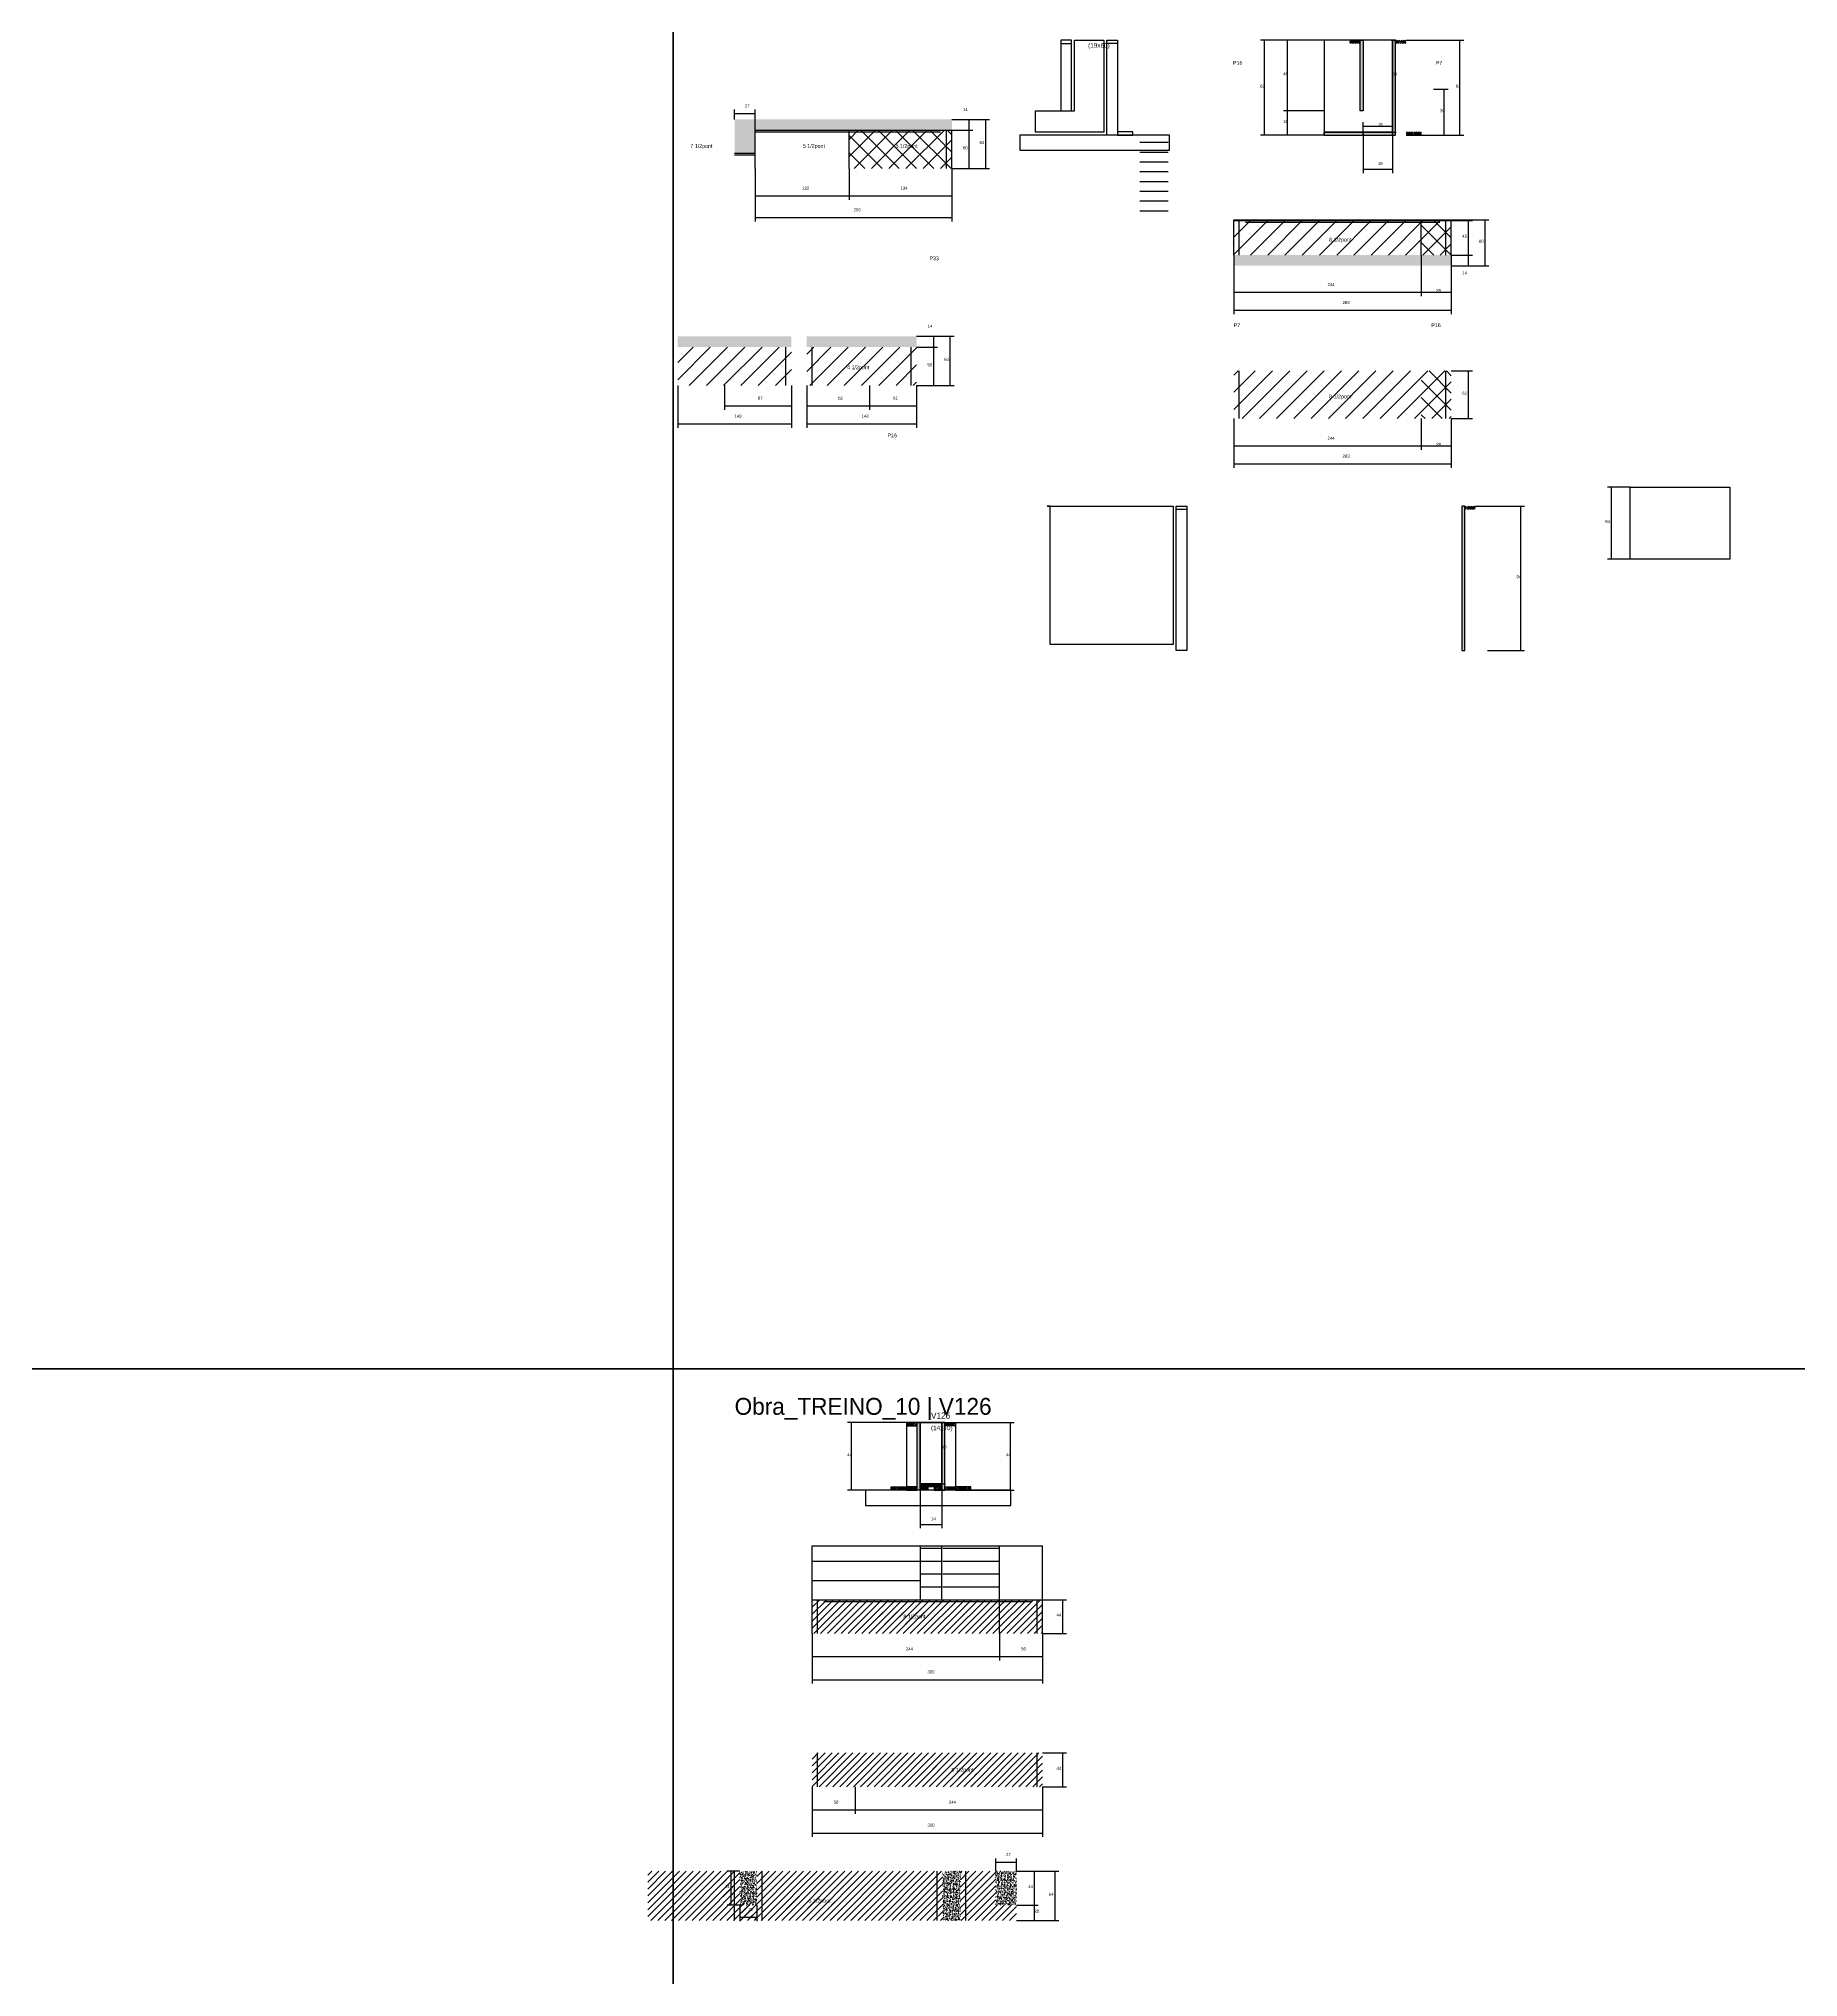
# Model space of a CAD drawing. Header units: metres. Extents: x -41 to 34800, y -36000 to 1848.
# Drawn here: x 10774 to 13065, y -15192 to -12668 of the extents above; entities that cross this region are included whole.
import ezdxf

# ---------------------------------------------------------------- set-up
doc = ezdxf.new("R2010")
doc.units = ezdxf.units.M
for name, color, linetype in [('CELL_BORDER', 8, 'Continuous'), ('CONCRETO', 251, 'Continuous'), ('COTA', 4, 'Continuous'), ('Cota Seção (2x)', 4, 'Continuous'), ('Hachura', 253, 'Continuous'), ('LABEL_ID', 3, 'Continuous'), ('Madeira', 126, 'Continuous'), ('NOMENCLATURA', 7, 'Continuous'), ('Painéis', 200, 'Continuous'), ('REAPROVEITAMENTO', 251, 'Continuous'), ('SARR_2.2x7', 40, 'Continuous'), ('Texto Seção', 7, 'Continuous')]:
    doc.layers.add(name, color=color, linetype=linetype)

msp = doc.modelspace()

# ---------------------------------------------------------------- hatches: boundary and pattern name
at = {"layer": 'COTA'}
h = msp.add_hatch(dxfattribs=at)
h.set_pattern_fill('AR-CONC', scale=0.03)
h.paths.add_polyline_path([(11680, -12773.4), (11680, -12817.4), (11680, -12817.4), (11707, -12817.4), (11707, -12817.4), (11707, -12787.4), (11707, -12787.4), (11963, -12787.4), (11963, -12787.4), (11963, -12773.4), (11963, -12773.4), (11680, -12773.4)])
h = msp.add_hatch(dxfattribs=at)
h.set_pattern_fill('AR-CONC', scale=0.03)
h.paths.add_polyline_path([(12613.3, -12964), (12330.3, -12964), (12330.3, -12964), (12330.3, -12950), (12330.3, -12950), (12613.3, -12950), (12613.3, -12950), (12613.3, -12964)])
h = msp.add_hatch(dxfattribs=at)
h.set_pattern_fill('AR-CONC', scale=0.03)
h.paths.add_polyline_path([(11753.9, -13069.8), (11753.9, -13055.8), (11753.9, -13055.8), (11605.9, -13055.8), (11605.9, -13055.8), (11605.9, -13069.8), (11605.9, -13069.8), (11753.9, -13069.8)])
h = msp.add_hatch(dxfattribs=at)
h.set_pattern_fill('AR-CONC', scale=0.03)
h.paths.add_polyline_path([(11916.9, -13069.8), (11916.9, -13055.8), (11916.9, -13055.8), (11773.9, -13055.8), (11773.9, -13055.8), (11773.9, -13069.8), (11773.9, -13069.8), (11916.9, -13069.8)])
h = msp.add_hatch(dxfattribs=at)
h.set_pattern_fill('AR-CONC', scale=0.03)
h.paths.add_polyline_path([(11687, -15098.3), (11709, -15098.3), (11709, -15098.3), (11709, -15054.3), (11709, -15054.3), (11687, -15054.3), (11687, -15054.3), (11687, -15098.3)])
h = msp.add_hatch(dxfattribs=at)
h.set_pattern_fill('AR-CONC', scale=0.03)
h.paths.add_polyline_path([(11951, -15118.3), (11974, -15118.3), (11974, -15054.3), (11951, -15054.3)])
h = msp.add_hatch(dxfattribs=at)
h.set_pattern_fill('AR-CONC', scale=0.03)
h.paths.add_polyline_path([(12047, -15054.3), (12020, -15054.3), (12020, -15098.3), (12047, -15098.3)])
at = {"layer": 'Hachura'}
h = msp.add_hatch(dxfattribs=at)
h.set_pattern_fill('ANSI31', scale=0.5)
h.paths.add_polyline_path([(12494.7, -12674.4), (12494.7, -12670), (12494.7, -12670), (12480.7, -12670), (12480.7, -12670), (12480.7, -12674.4), (12480.7, -12674.4), (12494.7, -12674.4)])
h = msp.add_hatch(color=8, dxfattribs=at)
h.dxf.hatch_style = 1
h.paths.add_polyline_path([(12494.7, -12762), (12498.7, -12762), (12498.7, -12762), (12498.7, -12670.3), (12498.7, -12670.3), (12494.7, -12670.3), (12494.7, -12670.3), (12494.7, -12762)])
h = msp.add_hatch(color=8, dxfattribs=at)
h.dxf.hatch_style = 1
h.paths.add_polyline_path([(12536.7, -12794), (12540.7, -12794), (12540.7, -12794), (12540.7, -12670), (12540.7, -12670), (12536.7, -12670), (12536.7, -12670), (12536.7, -12794)])
h = msp.add_hatch(dxfattribs=at)
h.set_pattern_fill('ANSI31', scale=0.5)
h.paths.add_polyline_path([(12540.7, -12674.4), (12540.7, -12670), (12540.7, -12670), (12554.7, -12670), (12554.7, -12670), (12554.7, -12674.4), (12554.7, -12674.4), (12540.7, -12674.4)])
h = msp.add_hatch(color=8, dxfattribs=at)
h.dxf.hatch_style = 1
h.paths.add_polyline_path([(12498.7, -12794), (12498.7, -12790), (12498.7, -12790), (12447.9, -12790), (12447.9, -12790), (12447.9, -12794), (12447.9, -12794), (12498.7, -12794)])
h = msp.add_hatch(color=8, dxfattribs=at)
h.dxf.hatch_style = 1
h.paths.add_polyline_path([(12536.7, -12794), (12536.7, -12790), (12536.7, -12790), (12498.7, -12790), (12498.7, -12790), (12498.7, -12794), (12498.7, -12794), (12536.7, -12794)])
h = msp.add_hatch(dxfattribs=at)
h.set_pattern_fill('ANSI31', scale=0.5)
h.paths.add_polyline_path([(12574.7, -12794), (12574.7, -12789.6), (12574.7, -12789.6), (12554.7, -12789.6), (12554.7, -12789.6), (12554.7, -12794), (12554.7, -12794), (12574.7, -12794)])
h = msp.add_hatch(color=8, dxfattribs=at)
h.dxf.hatch_style = 1
h.paths.add_polyline_path([(12630.9, -13276.9), (12626.9, -13276.9), (12626.9, -13276.9), (12626.9, -13464.9), (12626.9, -13464.9), (12630.9, -13464.9), (12630.9, -13464.9), (12630.9, -13276.9)])
h = msp.add_hatch(dxfattribs=at)
h.set_pattern_fill('ANSI31', scale=0.5)
h.paths.add_polyline_path([(12630.9, -13281.3), (12630.9, -13276.9), (12630.9, -13276.9), (12644.9, -13276.9), (12644.9, -13276.9), (12644.9, -13281.3), (12644.9, -13281.3), (12630.9, -13281.3)])
h = msp.add_hatch(dxfattribs=at)
h.set_pattern_fill('ANSI31', scale=0.5)
h.paths.add_polyline_path([(11917.8, -14474.4), (11917.8, -14470), (11917.8, -14470), (11903.8, -14470), (11903.8, -14470), (11903.8, -14474.4), (11903.8, -14474.4), (11917.8, -14474.4)])
h = msp.add_hatch(color=8, dxfattribs=at)
h.dxf.hatch_style = 1
h.paths.add_polyline_path([(11917.8, -14470), (11921.8, -14470), (11921.8, -14470), (11921.8, -14558), (11921.8, -14558), (11917.8, -14558), (11917.8, -14558), (11917.8, -14470)])
h = msp.add_hatch(color=8, dxfattribs=at)
h.dxf.hatch_style = 1
h.paths.add_polyline_path([(11953.7, -14470), (11949.7, -14470), (11949.7, -14470), (11949.8, -14558), (11949.8, -14558), (11953.8, -14558), (11953.8, -14558), (11953.7, -14470)])
h = msp.add_hatch(dxfattribs=at)
h.set_pattern_fill('ANSI31', scale=0.5)
h.paths.add_polyline_path([(11953.7, -14474.4), (11953.7, -14470), (11953.7, -14470), (11967.7, -14470), (11967.7, -14470), (11967.7, -14474.4), (11967.7, -14474.4), (11953.7, -14474.4)])
h = msp.add_hatch(dxfattribs=at)
h.set_pattern_fill('ANSI31', scale=0.5)
h.paths.add_polyline_path([(11883.8, -14558), (11883.8, -14553.6), (11883.8, -14553.6), (11903.8, -14553.6), (11903.8, -14553.6), (11903.8, -14558), (11903.8, -14558), (11883.8, -14558)])
h = msp.add_hatch(dxfattribs=at)
h.set_pattern_fill('ANSI31', scale=0.5)
h.paths.add_polyline_path([(11917.8, -14558), (11917.8, -14553.6), (11917.8, -14553.6), (11903.8, -14553.6), (11903.8, -14553.6), (11903.8, -14558), (11903.8, -14558), (11917.8, -14558)])
h = msp.add_hatch(color=8, dxfattribs=at)
h.dxf.hatch_style = 1
h.paths.add_polyline_path([(11921.8, -14553.6), (11921.8, -14550), (11921.8, -14550), (11949.8, -14550), (11949.8, -14550), (11949.8, -14553.6), (11949.8, -14553.6), (11921.8, -14553.6)])
h = msp.add_hatch(dxfattribs=at)
h.set_pattern_fill('ANSI31', scale=0.5)
h.paths.add_polyline_path([(11921.8, -14558), (11921.8, -14553.6), (11921.8, -14553.6), (11931.8, -14553.6), (11931.8, -14553.6), (11931.8, -14558), (11931.8, -14558), (11921.8, -14558)])
h = msp.add_hatch(dxfattribs=at)
h.set_pattern_fill('ANSI31', scale=0.5)
h.paths.add_polyline_path([(11949.8, -14558), (11949.8, -14553.6), (11949.8, -14553.6), (11939.8, -14553.6), (11939.8, -14553.6), (11939.8, -14558), (11939.8, -14558), (11949.8, -14558)])
h = msp.add_hatch(dxfattribs=at)
h.set_pattern_fill('ANSI31', scale=0.5)
h.paths.add_polyline_path([(11953.8, -14558), (11953.8, -14553.6), (11953.8, -14553.6), (11967.8, -14553.6), (11967.8, -14553.6), (11967.8, -14558), (11967.8, -14558), (11953.8, -14558)])
h = msp.add_hatch(dxfattribs=at)
h.set_pattern_fill('ANSI31', scale=0.5)
h.paths.add_polyline_path([(11987.8, -14558), (11987.8, -14553.6), (11987.8, -14553.6), (11967.8, -14553.6), (11967.8, -14553.6), (11967.8, -14558), (11967.8, -14558), (11987.8, -14558)])
h = msp.add_hatch(dxfattribs=at)
h.set_pattern_fill('ANSI31', scale=2)
h.paths.add_polyline_path([(12025.1, -14744.7), (12025.1, -14700.7), (11781.1, -14700.7), (11781.1, -14744.7)])
h = msp.add_hatch(dxfattribs=at)
h.set_pattern_fill('ANSI31', scale=2)
h.paths.add_polyline_path([(12081.1, -14744.7), (12081.1, -14700.7), (12025.1, -14700.7), (12025.1, -14744.7)])
h = msp.add_hatch(dxfattribs=at)
h.set_pattern_fill('ANSI31', scale=2)
h.paths.add_polyline_path([(11863.5, -14733.1), (11931.1, -14733.1), (11931.1, -14733.1), (11936.6, -14717.1), (11936.6, -14717.1), (11869, -14717.1), (11869, -14717.1), (11863.5, -14733.1)])
h = msp.add_hatch(dxfattribs=at)
h.set_pattern_fill('ANSI31', scale=2)
h.paths.add_polyline_path([(11781.1, -14900.3), (11781.1, -14944.3), (11837.1, -14944.3), (11837.1, -14900.3)])
h = msp.add_hatch(dxfattribs=at)
h.set_pattern_fill('ANSI31', scale=2)
h.paths.add_polyline_path([(12081.1, -14944.3), (12081.1, -14900.3), (11837.1, -14900.3), (11837.1, -14944.3)])
h = msp.add_hatch(dxfattribs=at)
h.set_pattern_fill('ANSI31', scale=2)
h.paths.add_polyline_path([(11926, -14932.7), (11993.7, -14932.7), (11993.7, -14932.7), (11999.2, -14916.7), (11999.2, -14916.7), (11931.5, -14916.7), (11931.5, -14916.7), (11926, -14932.7)])
h = msp.add_hatch(dxfattribs=at)
h.set_pattern_fill('ANSI31', scale=2)
h.paths.add_polyline_path([(11709, -15118.3), (11709, -15098.3), (11687, -15098.3), (11687, -15054.3), (11567, -15054.3), (11567, -15118.3)])
h = msp.add_hatch(dxfattribs=at)
h.set_pattern_fill('ANSI31', scale=2)
h.paths.add_polyline_path([(11677.1, -15087.1), (11677.1, -15064.9), (11677.1, -15064.9), (11656.6, -15064.9), (11656.6, -15064.9), (11656.6, -15087.1), (11656.6, -15087.1), (11677.1, -15087.1)])
h = msp.add_hatch(dxfattribs=at)
h.set_pattern_fill('ANSI31', scale=2)
h.paths.add_polyline_path([(11951, -15118.3), (11951, -15054.3), (11709, -15054.3), (11709, -15118.3)])
h = msp.add_hatch(dxfattribs=at)
h.set_pattern_fill('ANSI31', scale=2)
h.paths.add_polyline_path([(12020, -15054.3), (11974, -15054.3), (11974, -15118.3), (12047, -15118.3), (12047, -15098.3), (12020, -15098.3)])
h = msp.add_hatch(dxfattribs=at)
h.set_pattern_fill('ANSI31', scale=2)
h.paths.add_polyline_path([(11740, -15103.2), (11807.6, -15103.2), (11807.6, -15103.2), (11813.1, -15087.2), (11813.1, -15087.2), (11745.5, -15087.2), (11745.5, -15087.2), (11740, -15103.2)])
h = msp.add_hatch(dxfattribs=at)
h.set_pattern_fill('ANSI31', scale=2)
h.paths.add_polyline_path([(11687.8, -15116), (11708.8, -15116), (11708.8, -15116), (11708.8, -15095.4), (11708.8, -15095.4), (11687.8, -15095.4), (11687.8, -15095.4), (11687.8, -15116)])
at = {"layer": 'REAPROVEITAMENTO'}
h = msp.add_hatch(dxfattribs=at)
h.set_pattern_fill('ANSI37', scale=5)
h.paths.add_polyline_path([(11963, -12787.4), (11829, -12787.4), (11829, -12787.4), (11829, -12837.4), (11829, -12837.4), (11963, -12837.4), (11963, -12837.4), (11963, -12787.4)])
h = msp.add_hatch(dxfattribs=at)
h.set_pattern_fill('ANSI31', scale=5)
h.paths.add_polyline_path([(12330.3, -12950), (12574.3, -12950), (12574.3, -12950), (12574.3, -12905), (12574.3, -12905), (12330.3, -12905), (12330.3, -12905), (12330.3, -12950)])
h = msp.add_hatch(dxfattribs=at)
h.set_pattern_fill('ANSI37', scale=5)
h.paths.add_polyline_path([(12613.3, -12905), (12574.3, -12905), (12574.3, -12905), (12574.3, -12950), (12574.3, -12950), (12613.3, -12950), (12613.3, -12950), (12613.3, -12905)])
h = msp.add_hatch(dxfattribs=at)
h.set_pattern_fill('ANSI31', scale=5)
h.paths.add_polyline_path([(11605.9, -13119.8), (11753.9, -13119.8), (11753.9, -13119.8), (11753.9, -13069.8), (11753.9, -13069.8), (11605.9, -13069.8), (11605.9, -13069.8), (11605.9, -13119.8)])
h = msp.add_hatch(dxfattribs=at)
h.set_pattern_fill('ANSI31', scale=5)
h.paths.add_polyline_path([(11773.9, -13119.8), (11916.9, -13119.8), (11916.9, -13119.8), (11916.9, -13069.8), (11916.9, -13069.8), (11773.9, -13069.8), (11773.9, -13069.8), (11773.9, -13119.8)])
h = msp.add_hatch(dxfattribs=at)
h.set_pattern_fill('ANSI31', scale=5)
h.paths.add_polyline_path([(12330.3, -13162.9), (12574.3, -13162.9), (12574.3, -13162.9), (12574.3, -13100.9), (12574.3, -13100.9), (12330.3, -13100.9), (12330.3, -13100.9), (12330.3, -13162.9)])
h = msp.add_hatch(dxfattribs=at)
h.set_pattern_fill('ANSI37', scale=5)
h.paths.add_polyline_path([(12613.3, -13100.9), (12574.3, -13100.9), (12574.3, -13100.9), (12574.3, -13162.9), (12574.3, -13162.9), (12613.3, -13162.9), (12613.3, -13162.9), (12613.3, -13100.9)])

# ---------------------------------------------------------------- linework, layer by layer
at = {"layer": 'CELL_BORDER'}
for points in [[(8700, -14400), (11600, -14400), (11600, -12600), (8700, -12600)], [(11600, -14400), (14500, -14400), (14500, -12600), (11600, -12600)], [(8700, -16200), (11600, -16200), (11600, -14400), (8700, -14400)], [(11600, -16200), (14500, -16200), (14500, -14400), (11600, -14400)]]:
    msp.add_lwpolyline(points, close=True, dxfattribs=at)
at = {"layer": 'CONCRETO'}
msp.add_lwpolyline([(12122.75, -12670), (12160.75, -12670), (12160.75, -12694), (12160.75, -12694), (12160.75, -12790), (12071.95, -12790), (12071.95, -12762), (12122.75, -12762), (12122.75, -12670)], dxfattribs=at)
for points in [[(12447.9, -12790), (12536.7, -12790), (12536.7, -12670), (12447.9, -12670)], [(12086.95, -13276.9), (12086.95, -13276.9), (12250.95, -13276.9), (12250.95, -13300.9), (12250.95, -13300.9), (12250.95, -13456.9), (12090.95, -13456.9), (12090.95, -13276.9)], [(11921.8, -14470), (11921.8, -14470), (11921.8, -14470), (11921.8, -14470), (11949.8, -14470), (11949.8, -14470), (11949.8, -14470), (11949.8, -14550), (11921.8, -14550), (11921.8, -14470)], [(11921.8, -14550), (11949.8, -14550), (11949.8, -14470), (11921.8, -14470)]]:
    msp.add_lwpolyline(points, close=True, dxfattribs=at)
at = {"layer": 'COTA'}
for p, q in [((12480.7, -12670), (12364.9, -12670)), ((12369.9, -12794), (12369.9, -12670)), ((12480.7, -12670), (12394.9, -12670)), ((12399.9, -12762), (12399.9, -12670)), ((12554.7, -12670), (12629.7, -12670)), ((12624.7, -12794), (12624.7, -12670)), ((12590, -12733.9), (12609.3, -12733.9)), ((12604.3, -12794), (12604.3, -12733.9)), ((11680, -12773.4), (11680, -12760.6)), ((11680, -12765.6), (11707, -12765.6)), ((11707, -12787.4), (11707, -12760.6)), ((12447.9, -12762), (12394.9, -12762)), ((12447.9, -12762), (12394.9, -12762)), ((12399.9, -12794), (12399.9, -12762)), ((11963, -12773.4), (11990.4, -12773.4)), ((11963, -12773.4), (12012, -12773.4)), ((11963, -12787.4), (11990.4, -12787.4)), ((11963, -12787.4), (11990.4, -12787.4)), ((11985.4, -12787.4), (11985.4, -12773.4)), ((11985.4, -12837.4), (11985.4, -12787.4)), ((12007, -12837.4), (12007, -12773.4)), ((12447.9, -12794), (12364.9, -12794)), ((12447.9, -12794), (12394.9, -12794)), ((12498.7, -12794), (12498.7, -12843.3)), ((12536.7, -12794), (12536.7, -12843.3)), ((12554.7, -12794), (12629.7, -12794)), ((12574.7, -12794), (12609.3, -12794)), ((11707, -12837.4), (11707, -12906.2)), ((11963, -12837.4), (11990.4, -12837.4)), ((11963, -12837.4), (12012, -12837.4)), ((11963, -12837.4), (11963, -12906.2)), ((12498.7, -12838.3), (12536.7, -12838.3)), ((11707, -12901.2), (11963, -12901.2)), ((12613.3, -12904), (12662.4, -12904)), ((12613.3, -12905), (12640.8, -12905)), ((12635.8, -12950), (12635.8, -12905)), ((12657.4, -12964), (12657.4, -12904)), ((12330.3, -12950), (12330.3, -13003.4)), ((12330.3, -12950), (12330.3, -13026.9)), ((12574.3, -12950), (12574.3, -13003.4)), ((12574.3, -12950), (12574.3, -13003.4)), ((12613.3, -12950), (12613.3, -13003.4)), ((12613.3, -12950), (12613.3, -13026.9)), ((12613.3, -12950), (12640.8, -12950)), ((12613.3, -12950), (12640.8, -12950)), ((12613.3, -12964), (12662.4, -12964)), ((12613.3, -12964), (12640.8, -12964)), ((12635.8, -12964), (12635.8, -12950)), ((12330.3, -12998.4), (12574.3, -12998.4)), ((12330.3, -13021.9), (12613.3, -13021.9)), ((12574.3, -12998.4), (12613.3, -12998.4)), ((11916.9, -13055.8), (11944.3, -13055.8)), ((11916.9, -13055.8), (11965.9, -13055.8)), ((11916.9, -13069.8), (11944.3, -13069.8)), ((11916.9, -13069.8), (11944.3, -13069.8)), ((11939.3, -13069.8), (11939.3, -13055.8)), ((11939.3, -13119.8), (11939.3, -13069.8)), ((11960.9, -13119.8), (11960.9, -13055.8)), ((11605.9, -13119.8), (11605.9, -13174.9)), ((11666.9, -13119.8), (11666.9, -13151.3)), ((11753.9, -13119.8), (11753.9, -13151.3)), ((11753.9, -13119.8), (11753.9, -13174.9)), ((11773.9, -13119.8), (11773.9, -13151.3)), ((11773.9, -13119.8), (11773.9, -13174.9)), ((11855.9, -13119.8), (11855.9, -13151.3)), ((11855.9, -13119.8), (11855.9, -13151.3)), ((11916.9, -13119.8), (11916.9, -13151.3)), ((11916.9, -13119.8), (11916.9, -13174.9)), ((11916.9, -13119.8), (11944.3, -13119.8)), ((11916.9, -13119.8), (11965.9, -13119.8)), ((12613.3, -13100.9), (12640.8, -13100.9)), ((12635.8, -13162.9), (12635.8, -13100.9)), ((11666.9, -13146.3), (11753.9, -13146.3)), ((11773.9, -13146.3), (11855.9, -13146.3)), ((11855.9, -13146.3), (11916.9, -13146.3)), ((11605.9, -13169.9), (11753.9, -13169.9)), ((11773.9, -13169.9), (11916.9, -13169.9)), ((12330.3, -13162.9), (12330.3, -13203.5)), ((12330.3, -13162.9), (12330.3, -13227)), ((12574.3, -13162.9), (12574.3, -13203.5)), ((12574.3, -13162.9), (12574.3, -13203.5)), ((12613.3, -13162.9), (12613.3, -13203.5)), ((12613.3, -13162.9), (12613.3, -13227)), ((12613.3, -13162.9), (12640.8, -13162.9)), ((12330.3, -13198.5), (12574.3, -13198.5)), ((12574.3, -13198.5), (12613.3, -13198.5)), ((12330.3, -13222), (12613.3, -13222)), ((12846.3, -13252), (12817, -13252)), ((12822, -13346), (12822, -13252)), ((12644.9, -13276.9), (12708.8, -13276.9)), ((12703.8, -13464.9), (12703.8, -13276.9)), ((12846.3, -13346), (12817, -13346)), ((12660.5, -13464.9), (12708.8, -13464.9)), ((11921.8, -14470), (11827.1, -14470)), ((11832.1, -14558), (11832.1, -14470)), ((11967.7, -14470), (12044.2, -14470)), ((12039.2, -14558), (12039.2, -14470)), ((11883.8, -14558), (11827.1, -14558)), ((11921.8, -14553.6), (11921.8, -14607.8)), ((11949.8, -14553.6), (11949.8, -14607.8)), ((11987.8, -14558), (12044.2, -14558)), ((11921.8, -14602.8), (11949.8, -14602.8)), ((12081.1, -14700.7), (12112.3, -14700.7)), ((12107.3, -14744.7), (12107.3, -14700.7)), ((11781.1, -14744.7), (11781.1, -14809.9)), ((11781.1, -14744.7), (11781.1, -14779.8)), ((12025.1, -14744.7), (12025.1, -14779.8)), ((12025.1, -14744.7), (12025.1, -14779.8)), ((12081.1, -14744.7), (12081.1, -14809.9)), ((12081.1, -14744.7), (12081.1, -14779.8)), ((12081.1, -14744.7), (12112.3, -14744.7)), ((11781.1, -14774.8), (12025.1, -14774.8)), ((12025.1, -14774.8), (12081.1, -14774.8)), ((11781.1, -14804.9), (12081.1, -14804.9)), ((12081.1, -14900.3), (12112.3, -14900.3)), ((12107.3, -14944.3), (12107.3, -14900.3)), ((11781.1, -14944.3), (11781.1, -15009.5)), ((11781.1, -14944.3), (11781.1, -14979.4)), ((11837.1, -14944.3), (11837.1, -14979.4)), ((11837.1, -14944.3), (11837.1, -14979.4)), ((12081.1, -14944.3), (12081.1, -15009.5)), ((12081.1, -14944.3), (12081.1, -14979.4)), ((12081.1, -14944.3), (12112.3, -14944.3)), ((11781.1, -14974.4), (11837.1, -14974.4)), ((11837.1, -14974.4), (12081.1, -14974.4)), ((11781.1, -15004.5), (12081.1, -15004.5)), ((12020, -15054.3), (12020, -15037.6)), ((12047, -15054.3), (12047, -15037.6)), ((11687, -15054.3), (11670.4, -15054.3)), ((11675.4, -15098.3), (11675.4, -15054.3)), ((12020, -15042.6), (12047, -15042.6)), ((12047, -15054.3), (12075.5, -15054.3)), ((12047, -15054.3), (12102.3, -15054.3)), ((12070.5, -15098.3), (12070.5, -15054.3)), ((12097.3, -15118.3), (12097.3, -15054.3)), ((11687, -15098.3), (11670.4, -15098.3)), ((11687, -15098.3), (11687, -15119.1)), ((11687, -15114.1), (11709, -15114.1)), ((11709, -15098.3), (11709, -15119.1)), ((12047, -15098.3), (12075.5, -15098.3)), ((12047, -15098.3), (12075.5, -15098.3)), ((12070.5, -15118.3), (12070.5, -15098.3)), ((12047, -15118.3), (12075.5, -15118.3)), ((12047, -15118.3), (12102.3, -15118.3))]:
    msp.add_line(p, q, dxfattribs=at)
at = {"layer": 'Cota Seção (2x)'}
for p, q in [((12535.4, -12670), (12541.7, -12670)), ((12536.7, -12790), (12536.7, -12670)), ((12498.7, -12790), (12498.7, -12777)), ((12498.7, -12782), (12536.7, -12782)), ((12536.7, -12790), (12536.7, -12777)), ((12536.7, -12790), (12541.7, -12790)), ((11707, -12837.4), (11707, -12878)), ((11829, -12837.4), (11829, -12878)), ((11829, -12837.4), (11829, -12878)), ((11963, -12837.4), (11963, -12878)), ((11707, -12873), (11829, -12873)), ((11829, -12873), (11963, -12873)), ((11949.7, -14470), (11954.8, -14470)), ((11949.8, -14550), (11949.8, -14470)), ((11949.8, -14550), (11954.8, -14550))]:
    msp.add_line(p, q, dxfattribs=at)
at = {"layer": 'Madeira'}
for points in [[(12118.75, -12674.4), (12118.75, -12670), (12104.75, -12670), (12104.75, -12674.4)], [(12118.75, -12670), (12104.75, -12670), (12104.75, -12762), (12118.75, -12762)], [(12164.75, -12674.4), (12164.75, -12670), (12178.75, -12670), (12178.75, -12674.4)], [(12164.75, -12670), (12178.75, -12670), (12178.75, -12794), (12164.75, -12794)], [(12051.35, -12813.6), (12246.55, -12813.6), (12246.55, -12794), (12051.35, -12794)], [(12198.75, -12794), (12198.75, -12789.6), (12178.75, -12789.6), (12178.75, -12794)], [(12254.95, -13281.3), (12254.95, -13276.9), (12268.95, -13276.9), (12268.95, -13281.3)], [(12254.95, -13276.9), (12268.95, -13276.9), (12268.95, -13464.9), (12254.95, -13464.9)], [(11917.8, -14474.4), (11917.8, -14470), (11903.8, -14470), (11903.8, -14474.4)], [(11917.8, -14470), (11903.8, -14470), (11903.8, -14558), (11917.8, -14558)], [(11953.7, -14474.4), (11953.7, -14470), (11967.7, -14470), (11967.7, -14474.4)], [(11953.7, -14470), (11967.7, -14470), (11967.8, -14558), (11953.8, -14558)], [(11850.3, -14578), (12039.9, -14578), (12039.9, -14558), (11850.3, -14558)], [(11883.8, -14558), (11883.8, -14553.6), (11903.8, -14553.6), (11903.8, -14558)], [(11917.8, -14558), (11917.8, -14553.6), (11903.8, -14553.6), (11903.8, -14558)], [(11921.8, -14558), (11921.8, -14553.6), (11931.8, -14553.6), (11931.8, -14558)], [(11949.8, -14558), (11949.8, -14553.6), (11939.8, -14553.6), (11939.8, -14558)], [(11953.8, -14558), (11953.8, -14553.6), (11967.8, -14553.6), (11967.8, -14558)], [(11987.8, -14558), (11987.8, -14553.6), (11967.8, -14553.6), (11967.8, -14558)]]:
    msp.add_lwpolyline(points, close=True, dxfattribs=at)
at = {"layer": 'Painéis'}
for p, q in [((12536.7, -12794), (12536.7, -12670)), ((11707, -12787.4), (11963, -12787.4)), ((11707, -12837.4), (11707, -12787.4)), ((11829, -12837.4), (11829, -12787.4)), ((11963, -12837.4), (11963, -12787.4)), ((12447.9, -12790), (12498.7, -12790)), ((12447.9, -12794), (12447.9, -12790)), ((12498.7, -12790), (12536.7, -12790)), ((12498.7, -12794), (12498.7, -12790)), ((12536.7, -12794), (12536.7, -12790)), ((11680, -12817.4), (11707, -12817.4)), ((12330.3, -12905), (12613.3, -12905)), ((12330.3, -12950), (12330.3, -12905)), ((12574.3, -12950), (12574.3, -12905)), ((12613.3, -12950), (12613.3, -12905)), ((11921.8, -14558), (11921.8, -14470)), ((11949.8, -14558), (11949.8, -14470)), ((11921.8, -14550), (11949.8, -14550)), ((11921.8, -14553.6), (11921.8, -14550)), ((11949.8, -14553.6), (11949.8, -14550)), ((11781.1, -14630.7), (11922, -14630.7)), ((11781.1, -14700.7), (11781.1, -14630.7)), ((11922, -14700.7), (11922, -14630.7)), ((11922, -14630.7), (11950, -14630.7)), ((11922, -14700.7), (11922, -14630.7)), ((11950, -14700.7), (11950, -14630.7)), ((11950, -14630.7), (12025, -14630.7)), ((11950, -14700.7), (11950, -14630.7)), ((12025, -14700.7), (12025, -14630.7)), ((12025, -14630.7), (12081, -14630.7)), ((12025, -14700.7), (12025, -14630.7)), ((12081, -14700.7), (12081, -14630.7)), ((11781.1, -14700.7), (12081.1, -14700.7)), ((11781.1, -14744.7), (11781.1, -14700.7)), ((11781.1, -14700.7), (11922, -14700.7)), ((11922, -14700.7), (11950, -14700.7)), ((11950, -14700.7), (12025, -14700.7)), ((12025, -14700.7), (12081, -14700.7)), ((12025.1, -14744.7), (12025.1, -14700.7)), ((12081.1, -14744.7), (12081.1, -14700.7))]:
    msp.add_line(p, q, dxfattribs=at)
for points in [[(12494.7, -12670), (12498.7, -12670), (12498.7, -12762), (12494.7, -12762)], [(12540.7, -12670), (12536.7, -12670), (12536.7, -12794), (12540.7, -12794)], [(12498.7, -12794), (12498.7, -12790), (12447.9, -12790), (12447.9, -12794)], [(12536.7, -12794), (12536.7, -12790), (12498.7, -12790), (12498.7, -12794)], [(12846.3, -13252), (12976.3, -13252), (12976.3, -13346), (12846.3, -13346)], [(12630.9, -13276.9), (12626.9, -13276.9), (12626.9, -13464.9), (12630.9, -13464.9)], [(11917.8, -14470), (11921.8, -14470), (11921.8, -14558), (11917.8, -14558)], [(11953.7, -14470), (11949.7, -14470), (11949.8, -14558), (11953.8, -14558)], [(11921.8, -14553.6), (11921.8, -14550), (11949.8, -14550), (11949.8, -14553.6)]]:
    msp.add_lwpolyline(points, close=True, dxfattribs=at)
at = {"layer": 'SARR_2.2x7'}
for p, q in [((11707, -12789.6), (11948, -12789.6)), ((11956, -12837.4), (11956, -12787.4)), ((11680, -12819.6), (11707, -12819.6)), ((12207.6, -12803.13), (12244.6, -12803.13)), ((12207.6, -12815.87), (12244.6, -12815.87)), ((12207.6, -12828.6), (12244.6, -12828.6)), ((12207.6, -12841.33), (12244.6, -12841.33)), ((12207.6, -12854.07), (12244.6, -12854.07)), ((12207.6, -12866.8), (12244.6, -12866.8)), ((12207.6, -12879.53), (12244.6, -12879.53)), ((12207.6, -12892.27), (12244.6, -12892.27)), ((12330.3, -12904), (12574.3, -12904)), ((12330.3, -12905), (12330.3, -12904)), ((12337.3, -12950), (12337.3, -12905)), ((12345.3, -12907.2), (12574.3, -12907.2)), ((12574.3, -12904), (12613.3, -12904)), ((12574.3, -12905), (12574.3, -12904)), ((12574.3, -12907.2), (12598.3, -12907.2)), ((12606.3, -12950), (12606.3, -12905)), ((12613.3, -12905), (12613.3, -12904)), ((11746.9, -13119.8), (11746.9, -13069.8)), ((11780.9, -13119.8), (11780.9, -13069.8)), ((11909.9, -13119.8), (11909.9, -13069.8)), ((12337.3, -13162.9), (12337.3, -13100.9)), ((12606.3, -13162.9), (12606.3, -13100.9)), ((11923, -14633.72), (11949, -14633.72)), ((11951, -14633.72), (12024, -14633.72)), ((11782.1, -14650.47), (11921, -14650.47)), ((11923, -14650.47), (11949, -14650.47)), ((11951, -14650.47), (12024, -14650.47)), ((11782.1, -14675.58), (11921, -14675.58)), ((11923, -14667.21), (11949, -14667.21)), ((11923, -14683.96), (11949, -14683.96)), ((11951, -14667.21), (12024, -14667.21)), ((11951, -14683.96), (12024, -14683.96)), ((11788.1, -14744.7), (11788.1, -14700.7)), ((11796.1, -14702.9), (12025.1, -14702.9)), ((12025.1, -14702.9), (12066.1, -14702.9)), ((12074.1, -14744.7), (12074.1, -14700.7)), ((11788.1, -14944.3), (11788.1, -14900.3)), ((12074.1, -14944.3), (12074.1, -14900.3)), ((11680, -15118.3), (11680, -15054.3)), ((11716, -15118.3), (11716, -15054.3)), ((11944, -15118.3), (11944, -15054.3)), ((11981, -15118.3), (11981, -15054.3))]:
    msp.add_line(p, q, dxfattribs=at)

# ---------------------------------------------------------------- texts
at = {"layer": 'COTA'}
for s, p in [('46', (12394.4, -12716)), ('62', (12364.4, -12732)), ('62', (12619.2, -12732)), ('27', (11693.5, -12757.6)), ('14', (11977.4, -12762.4)), ('30', (12598.8, -12764)), ('16', (12394.4, -12778)), ('50', (11977.3, -12812.4)), ('64', (11998.9, -12805.4)), ('19', (12517.7, -12832.8)), ('256', (11835, -12893.1)), ('45', (12627.6, -12927.5)), ('60', (12649.3, -12934)), ('14', (12627.7, -12975.1)), ('244', (12452.3, -12990.3)), ('39', (12593.8, -12998.4)), ('283', (12471.8, -13013.7)), ('14', (11931.3, -13044.7)), ('50', (11931.2, -13094.8)), ('64', (11952.8, -13087.8)), ('87', (11710.4, -13138.2)), ('82', (11814.9, -13138.2)), ('61', (11886.4, -13138.2)), ('62', (12627.7, -13131.9)), ('148', (11679.9, -13161.8)), ('143', (11845.4, -13161.6)), ('244', (12452.3, -13190.4)), ('39', (12593.8, -13198.5)), ('283', (12471.8, -13213.8)), ('94', (12813.9, -13299)), ('94', (12698.3, -13370.9)), ('44', (11826.6, -14514)), ('44', (12033.7, -14514)), ('14', (11935.8, -14597.3)), ('44', (12099.2, -14722.7)), ('244', (11903.1, -14766.7)), ('56', (12053.1, -14766.7)), ('300', (11931.1, -14796.7)), ('44', (12099.2, -14922.3)), ('56', (11809.1, -14966.3)), ('244', (11959.1, -14966.3)), ('300', (11931.1, -14996.3)), ('27', (12033.5, -15034.5)), ('44', (11667.3, -15076.3)), ('44', (12062.4, -15076.3)), ('64', (12089.2, -15086.3)), ('22', (11698, -15106.1)), ('20', (12070.5, -15108.3))]:
    msp.add_text(s, height=4, dxfattribs=at).set_placement(p)
at = {"layer": 'Cota Seção (2x)'}
for s, p in [('60', (12536.7, -12716.3)), ('19', (12517.7, -12782)), ('122', (11768, -12864.9)), ('134', (11896, -12864.8)), ('40', (11949.8, -14504))]:
    msp.add_text(s, height=4, dxfattribs=at).set_placement(p)
at = {"layer": 'LABEL_ID'}
msp.add_text('Obra_TREINO_10 | V126', height=22, dxfattribs=at).set_placement((11680, -14460))
at = {"layer": 'NOMENCLATURA'}
for s, p in [('P16', (12329.1, -12702.2)), ('P7', (12593.3, -12702.2)), ('7 1/2pont', (11622.4, -12810.5)), ('5 1/2pont', (11768.9, -12810.5)), ('5 1/2pont', (11889.6, -12810.5)), ('8 1/2pont', (12454.3, -12932.5)), ('P33', (11933.7, -12956.7)), ('P7', (12329.9, -13043.8)), ('P16', (12587.4, -13043.8)), ('4 1/2pont', (11826.5, -13098.6)), ('8 1/2pont', (12454.3, -13136.7)), ('P16', (11879, -13187.2)), ('8 1/2pont', (11899.8, -14725.1)), ('8 1/2pont', (11962.4, -14924.7)), ('5 1/2pont', (11776.3, -15095.2))]:
    msp.add_text(s, height=5, dxfattribs=at).set_placement(p)
at = {"layer": 'Texto Seção'}
for s, height, p in [('(19x60)', 6, (12140.45, -12680)), ('V126', 8, (11935.8, -14465)), ('(14x40)', 6, (11935.8, -14480))]:
    msp.add_text(s, height=height, dxfattribs=at).set_placement(p)

doc.saveas('drawing.dxf')
